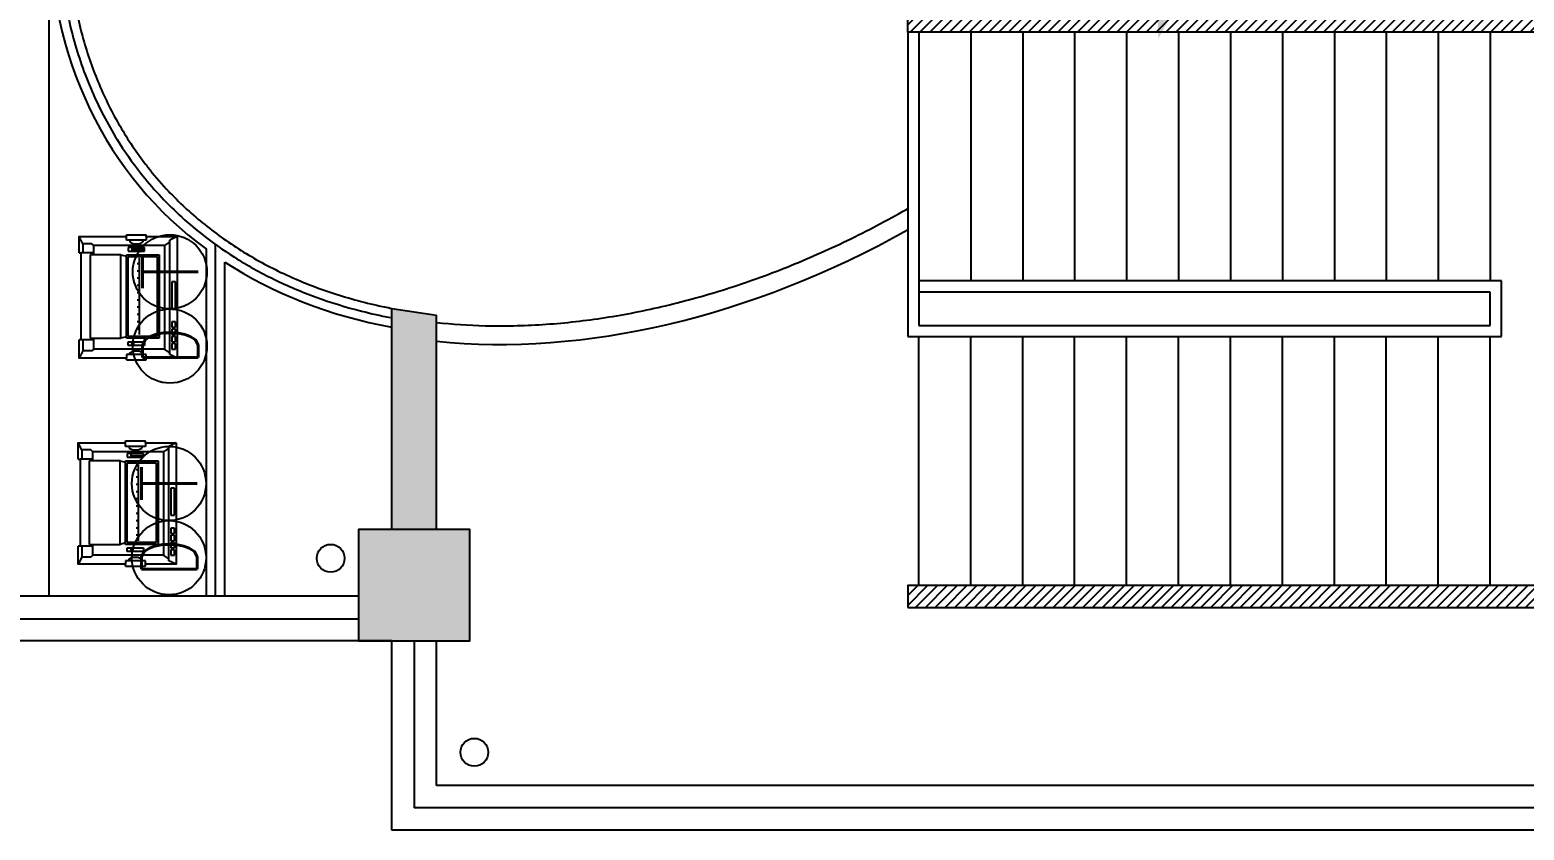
# Model space of a CAD drawing. Extents: x 243000 to 1039751, y -184758 to -16773.
# Drawn here: x 1000323 to 1008377, y -92962 to -88650 of the extents above; entities that cross this region are included whole.
import ezdxf
from ezdxf.enums import TextEntityAlignment as Align

# ---------------------------------------------------------------- set-up
doc = ezdxf.new("R2010")
doc.units = 0
doc.header["$LTSCALE"] = 1000
doc.header["$MEASUREMENT"] = 0
doc.layers.get('0').update_dxf_attribs({"linetype": 'CONTINUOUS'})
for name, color, linetype in [('8', 253, 'CONTINUOUS'), ('PDS', 1, 'CONTINUOUS'), ('WALL', 7, 'CONTINUOUS'), ('家具', 2, 'CONTINUOUS'), ('楼梯', 4, 'CONTINUOUS'), ('玻璃线', 5, 'CONTINUOUS'), ('轴线标注', 1, 'CONTINUOUS'), ('隔断', 5, 'CONTINUOUS')]:
    doc.layers.add(name, color=color, linetype=linetype)
doc.styles.add('样式 1', font='txt.shx', dxfattribs={"height": 3, "bigfont": 'gbcbig.shx'})
pattern_1 = [(45, (482443.937, 25428.028), (-26.5165043, 26.5165043), [])]

# ---------------------------------------------------------------- blocks, each defined once
blk = doc.blocks.new('_fzh')
at = {"layer": 'WALL'}
blk.add_hatch(color=7, dxfattribs=at).paths.add_polyline_path([(0.5, 0.5), (-0.5, 0.5), (-0.5, -0.5), (0.5, -0.5)])
at = {"layer": 'WALL', "color": 7}
blk.add_lwpolyline([(-0.5, -0.5), (0.5, -0.5), (0.5, 0.5), (-0.5, 0.5)], close=True, dxfattribs=at)
blk = doc.blocks.new('A$C1A367916')
at = {"layer": '家具', "color": 8}
for p, q in [((608.4, 625.9), (588.9, 665)), ((843.1, 645.5), (843.1, 665)), ((950.7, 645.5), (843.1, 645.5)), ((862.7, 645.5), (862.7, 635.7)), ((931.2, 645.5), (931.2, 635.7)), ((950.7, 665), (950.7, 645.5)), ((1117, 665), (1077.9, 645.5)), ((1077.9, 645.5), (1077.9, 29.3)), ((667.1, 567.2), (598.6, 567.2)), ((608.4, 567.2), (608.4, 625.9)), ((657.3, 625.9), (608.4, 625.9)), ((667.1, 616.1), (657.3, 625.9)), ((1048.5, 616.1), (667.1, 616.1)), ((667.1, 616.1), (667.1, 557.5)), ((852.9, 596.6), (852.9, 577)), ((940.9, 596.6), (852.9, 596.6)), ((852.9, 577), (940.9, 577)), ((862.7, 635.7), (882.3, 625.9)), ((872.5, 577), (872.5, 596.6)), ((882.3, 625.9), (911.6, 625.9)), ((882.3, 577), (882.3, 596.6)), ((911.6, 625.9), (931.2, 635.7)), ((940.9, 577), (940.9, 596.6)), ((1077.9, 635.7), (1048.5, 616.1)), ((1048.5, 58.7), (1048.5, 616.1)), ((1087.6, 586.8), (1087.6, 616.1)), ((1087.6, 616.1), (1107.2, 616.1)), ((1107.2, 586.8), (1087.6, 586.8)), ((1087.6, 547.7), (1087.6, 577)), ((1087.6, 577), (1107.2, 577)), ((1107.2, 616.1), (1107.2, 586.8)), ((1107.2, 577), (1107.2, 547.7)), ((647.5, 107.6), (647.5, 557.5)), ((647.5, 557.5), (813.8, 557.5)), ((813.8, 557.5), (813.8, 107.6)), ((843.1, 550.1), (813.8, 557.5)), ((843.1, 557.5), (843.1, 107.6)), ((1019.2, 557.5), (843.1, 557.5)), ((852.9, 547.7), (852.9, 117.4)), ((1009.4, 547.7), (852.9, 547.7)), ((911.6, 508.6), (901.8, 508.6)), ((911.6, 127.1), (911.6, 537.9)), ((1009.4, 117.4), (1009.4, 547.7)), ((1019.2, 107.6), (1019.2, 557.5)), ((1107.2, 547.7), (1087.6, 547.7)), ((1087.6, 508.6), (1087.6, 537.9)), ((1087.6, 537.9), (1107.2, 537.9)), ((1107.2, 508.6), (1087.6, 508.6)), ((1087.6, 469.4), (1087.6, 498.8)), ((1087.6, 498.8), (1107.2, 498.8)), ((1107.2, 537.9), (1107.2, 508.6)), ((1107.2, 498.8), (1107.2, 469.4)), ((911.6, 469.4), (901.8, 469.4)), ((911.6, 430.3), (901.8, 430.3)), ((1107.2, 469.4), (1087.6, 469.4)), ((911.6, 391.2), (901.8, 391.2)), ((911.6, 352.1), (901.8, 352.1)), ((1087.6, 254.3), (1087.6, 401)), ((1087.6, 401), (1107.2, 401)), ((1107.2, 401), (1107.2, 254.3)), ((911.6, 313), (901.8, 313)), ((911.6, 273.8), (901.8, 273.8)), ((1107.2, 254.3), (1087.6, 254.3)), ((911.6, 234.7), (901.8, 234.7)), ((911.6, 195.6), (901.8, 195.6)), ((667.1, 97.8), (598.6, 97.8)), ((608.4, 48.9), (608.4, 97.8)), ((813.8, 107.6), (647.5, 107.6)), ((667.1, 107.6), (667.1, 58.7)), ((813.8, 107.6), (843.1, 114.9)), ((843.1, 107.6), (1019.2, 107.6)), ((852.9, 117.4), (1009.4, 117.4)), ((852.9, 68.5), (852.9, 88)), ((852.9, 88), (940.9, 88)), ((872.5, 68.5), (872.5, 88)), ((911.6, 156.5), (901.8, 156.5)), ((940.9, 88), (940.9, 68.5)), ((608.4, 48.9), (588.9, 9.8)), ((657.3, 48.9), (608.4, 48.9)), ((667.1, 58.7), (657.3, 48.9)), ((1048.5, 58.7), (667.1, 58.7)), ((950.7, 29.3), (843.1, 29.3)), ((843.1, 29.3), (843.1, 9.8)), ((940.9, 68.5), (852.9, 68.5)), ((862.7, 39.1), (882.3, 48.9)), ((862.7, 29.3), (862.7, 39.1)), ((872.5, 78.2), (940.9, 78.2)), ((882.3, 48.9), (911.6, 48.9)), ((911.6, 48.9), (931.2, 39.1)), ((931.2, 29.3), (931.2, 39.1)), ((950.7, 9.8), (950.7, 29.3)), ((1077.9, 39.1), (1048.5, 58.7)), ((1117, 9.8), (1077.9, 29.3))]:
    blk.add_line(p, q, dxfattribs=at)
at = {"layer": '家具', "color": 8, "linetype": 'ByBlock'}
for p, q in [((843.1, 674.8), (950.7, 674.8)), ((843.1, 674.8), (843.1, 665)), ((950.7, 674.8), (950.7, 665)), ((598.6, 567.2), (588.9, 567.2)), ((598.6, 97.8), (598.6, 567.2)), ((588.9, 97.8), (598.6, 97.8)), ((843.1, 9.8), (843.1, 0)), ((843.1, 0), (950.7, 0)), ((950.7, 9.8), (950.7, 0))]:
    blk.add_line(p, q, dxfattribs=at)
for points in [[(843.1, 665), (588.9, 665), (588.9, 567.2)], [(1117, 9.8), (1117, 665), (950.7, 665)], [(588.9, 97.8), (588.9, 9.8), (843.1, 9.8)], [(950.7, 9.8), (1117, 9.8)]]:
    blk.add_lwpolyline(points, dxfattribs=at)
blk = doc.blocks.new('信息点')
at = {"layer": 'PDS', "color": 1}
blk.add_circle((0, 2), 2, dxfattribs=at)
at = {"layer": 'PDS', "color": 1, "style": '样式 1', "width": 1.00009}
blk.add_attdef('H', text='', height=3, dxfattribs=at).set_placement((-1.002, 0.483), (0.998, 0.483), align=Align.FIT)
blk = doc.blocks.new('2d2t')
at = {"layer": 'PDS', "xscale": 100, "yscale": 100, "zscale": 100}
for p, values in [((225679.6, -82227.9), {'H': 'D'}), ((226079.6, -82227.9), {'H': 'T'})]:
    blk.add_blockref('信息点', p, dxfattribs=at).add_auto_attribs(values)

msp = doc.modelspace()

# ---------------------------------------------------------------- hatches: boundary and pattern name
at = {"layer": 'WALL'}
h = msp.add_hatch(dxfattribs=at)
h.set_pattern_fill('AR-SAND', scale=30, style=0)
h.set_pattern_definition([(37.5, (652838.07, 23275.575), (-1.889801, 57.804713), [0, -45.6, 0, -51, 0, -48.75]), (7.5, (652838.07, 23275.575), (53.093301, 84.664382), [0, -24.6, 0, -41.1, 0, -15.75]), (327.5, (652801.17, 23275.575), (93.424256, 0.1697716), [0, -15, 0, -54, 0, -70.5]), (317.5, (652801.17, 23275.575), (90.183798, 26.330267), [0, -7.5, 0, -35.4, 0, -40.5])])
edge = h.paths.add_edge_path()
edge.add_ellipse((1004028.5, -87043.7), major_axis=(-3155.4, -2484.6), ratio=0.706577, start_angle=150.95853, end_angle=194.96796, ccw=False)
edge.add_ellipse((1004024.6, -87041.3), major_axis=(-3155.4, -2484.6), ratio=0.706577, start_angle=106.94528, end_angle=194.87793, ccw=False)
edge.add_ellipse((1004028.5, -87043.7), major_axis=(-3155.4, -2484.6), ratio=0.706577, start_angle=150.95853, end_angle=194.96796, ccw=False)
edge.add_ellipse((1004024.6, -87041.3), major_axis=(-3155.4, -2484.6), ratio=0.706577, start_angle=106.94528, end_angle=194.87793, ccw=False)
edge.add_ellipse((1004028.5, -87043.7), major_axis=(-3155.4, -2484.6), ratio=0.706577, start_angle=150.95853, end_angle=194.96796, ccw=False)
edge.add_line((1007639.4, -85953.8), (1007651.5, -85953.8))
edge.add_line((1007651.5, -85953.8), (1007651.5, -83689.9))
edge.add_line((1007651.5, -83689.9), (1005278.4, -83689.9))
edge.add_arc((1005491.2, -88937.1), 5251.5, 92.32159, 95.38335)
edge.add_ellipse((1004024.6, -87041.3), major_axis=(-3155.4, -2484.6), ratio=0.706577, start_angle=194.87793, end_angle=225.26309, ccw=False)
edge.add_ellipse((1004028.5, -87043.7), major_axis=(-3155.4, -2484.6), ratio=0.706577, start_angle=194.96796, end_angle=226.58639, ccw=False)
edge.add_ellipse((1004024.6, -87041.3), major_axis=(-3155.4, -2484.6), ratio=0.706577, start_angle=194.87793, end_angle=225.26309, ccw=False)
edge.add_ellipse((1004028.5, -87043.7), major_axis=(-3155.4, -2484.6), ratio=0.706577, start_angle=194.96796, end_angle=226.58639, ccw=False)
edge.add_ellipse((1004024.6, -87041.3), major_axis=(-3155.4, -2484.6), ratio=0.706577, start_angle=194.87793, end_angle=225.26309, ccw=False)
edge.add_ellipse((1004028.5, -87043.7), major_axis=(-3155.4, -2484.6), ratio=0.706577, start_angle=194.96796, end_angle=226.58639, ccw=False)
edge.add_ellipse((1004024.6, -87041.3), major_axis=(-3155.4, -2484.6), ratio=0.706577, start_angle=194.87793, end_angle=225.26309, ccw=False)
edge.add_ellipse((1004028.5, -87043.7), major_axis=(-3155.4, -2484.6), ratio=0.706577, start_angle=194.96796, end_angle=226.58639, ccw=False)
edge.add_ellipse((1004024.6, -87041.3), major_axis=(-3155.4, -2484.6), ratio=0.706577, start_angle=194.87793, end_angle=225.26309, ccw=False)
edge.add_ellipse((1004028.5, -87043.7), major_axis=(-3155.4, -2484.6), ratio=0.706577, start_angle=194.96796, end_angle=226.58639, ccw=False)
edge.add_ellipse((1004028.5, -87043.7), major_axis=(-3155.4, -2484.6), ratio=0.706577, start_angle=150.95853, end_angle=194.96796, ccw=False)
edge.add_ellipse((1004024.6, -87041.3), major_axis=(-3155.4, -2484.6), ratio=0.706577, start_angle=106.94528, end_angle=194.87793, ccw=False)
edge.add_ellipse((1004028.5, -87043.7), major_axis=(-3155.4, -2484.6), ratio=0.706577, start_angle=150.95853, end_angle=194.96796, ccw=False)
edge.add_ellipse((1004024.6, -87041.3), major_axis=(-3155.4, -2484.6), ratio=0.706577, start_angle=106.94528, end_angle=194.87793, ccw=False)
h.paths.add_polyline_path([(1006833.3, -83783.2), (1007596.5, -83783.2), (1007596.5, -84147.6), (1006833.3, -84147.6)], flags=24)
h = msp.add_hatch(dxfattribs=at)
h.set_pattern_fill('ANSI31', scale=300, style=0)
h.set_pattern_definition(pattern_1)
h.paths.add_polyline_path([(1010494.4, -88662.5), (1010494.4, -88422.5), (1005054.4, -88422.5), (1005054.4, -88662.5)])
h = msp.add_hatch(dxfattribs=at)
h.set_pattern_fill('ANSI31', scale=300, style=0)
h.set_pattern_definition(pattern_1)
h.paths.add_polyline_path([(1010374.4, -91642.5), (1005054.4, -91642.5), (1005054.4, -91762.5), (1010494.4, -91762.5), (1010494.4, -88662.5), (1010374.4, -88662.5)])
at = {"layer": '楼梯'}
msp.add_hatch(color=7, dxfattribs=at).paths.add_polyline_path([(1002514.4, -90186.8), (1002274.4, -90150.7), (1002274.4, -91342.5), (1002514.4, -91342.5)])

# ---------------------------------------------------------------- linework, layer by layer
at = {"color": 7}
for p, q in [((1000424.8, -88068.1), (1000424.8, -91702.4)), ((1002094.4, -91702.4), (1001094.4, -91702.4))]:
    msp.add_line(p, q, dxfattribs=at)
msp.add_ellipse((1004035.7, -87006.5), major_axis=(-3155.4, -2484.6), ratio=0.706577, start_param=6.911367, end_param=7.632253, dxfattribs=at)
msp.add_open_spline([(1002514.4, -90226.4), (1002600.1, -90235.7), (1002687.6, -90241.5), (1002878.2, -90246.3), (1002981.6, -90244.1), (1003191.4, -90230.6), (1003297.7, -90219.1), (1003512.3, -90187), (1003620.6, -90166.3), (1003838.2, -90115.7), (1003947.5, -90085.9), (1004166, -90017.4), (1004275.3, -89978.7), (1004492.9, -89892.8), (1004601.3, -89845.6), (1004816, -89743), (1004922.4, -89687.6), (1005036.4, -89623.3), (1005045.4, -89618.1), (1005054.4, -89613)], degree=3, knots=[6.9080713, 6.9080713, 6.9080713, 6.9080713, 6.9893544, 6.9893544, 7.0821091, 7.0821091, 7.1748637, 7.1748637, 7.2676184, 7.2676184, 7.360373, 7.360373, 7.4531276, 7.4531276, 7.5458823, 7.5458823, 7.6386369, 7.6386369, 7.6466131, 7.6466131, 7.6466131, 7.6466131], dxfattribs=at)
at = {"layer": '8', "color": 7}
msp.add_line((1001324.4, -91702.4), (1001324.4, -89806.6), dxfattribs=at)
msp.add_open_spline([(1000474.8, -88068), (1000475.1, -88122.6), (1000477.1, -88176.7), (1000484.2, -88283.6), (1000489.5, -88336.4), (1000510.1, -88492.9), (1000530.4, -88594.5), (1000583.9, -88791.2), (1000617, -88886.2), (1000695.8, -89068.8), (1000741.4, -89156.3), (1000831.8, -89302.4), (1000874.1, -89362.8), (1000919.6, -89420.6)], degree=3, knots=[5.7799662, 5.7799662, 5.7799662, 5.7799662, 5.8328972, 5.8328972, 5.8858283, 5.8858283, 5.9916904, 5.9916904, 6.0975526, 6.0975526, 6.2034147, 6.2034147, 6.2831853, 6.2831853, 6.2831853, 6.2831853], dxfattribs=at)
at = {"layer": 'WALL', "color": 7}
for p, q in [((1005054.4, -88662.5), (1005054.4, -88422.5)), ((1011874.4, -88662.5), (1005054.4, -88662.5)), ((1002274.4, -91342.5), (1002274.4, -90150.7)), ((1002274.4, -90150.7), (1002514.4, -90186.8)), ((1002514.4, -91342.5), (1002514.4, -90186.8)), ((1005054.4, -91642.5), (1010374.4, -91642.5)), ((1005054.4, -91642.5), (1005054.4, -91762.5)), ((1005054.4, -91762.5), (1010494.4, -91762.5))]:
    msp.add_line(p, q, dxfattribs=at)
for centre in [(1001944.4, -91497.5), (1002718.7, -92543)]:
    msp.add_circle(centre, 75, dxfattribs=at)
at = {"layer": '楼梯', "color": 7}
for p, q in [((1005054.4, -88662.5), (1005054.4, -90302.5)), ((1005114.4, -88662.5), (1005114.4, -90002.5)), ((1005394.4, -88662.5), (1005394.4, -90002.5)), ((1005674.4, -88662.5), (1005674.4, -90002.5)), ((1005954.4, -88662.5), (1005954.4, -90002.5)), ((1006234.4, -88662.5), (1006234.4, -90002.5)), ((1006514.4, -88662.5), (1006514.4, -90002.5)), ((1006794.4, -88662.5), (1006794.4, -90002.5)), ((1007074.4, -88662.5), (1007074.4, -90002.5)), ((1007354.4, -88662.5), (1007354.4, -90002.5)), ((1007634.4, -88662.5), (1007634.4, -90002.5)), ((1007914.4, -88662.5), (1007914.4, -90002.5)), ((1008194.4, -88662.5), (1008194.4, -90002.5)), ((1005114.4, -90002.5), (1005114.4, -90242.5)), ((1008254.4, -90002.5), (1005114.4, -90002.5)), ((1008254.4, -90302.5), (1008254.4, -90002.5)), ((1008194.4, -90062.5), (1005114.4, -90062.5)), ((1008194.4, -90242.5), (1008194.4, -90062.5)), ((1005114.4, -90242.5), (1008194.4, -90242.5)), ((1005054.4, -90302.5), (1008254.4, -90302.5)), ((1005114.4, -91642.5), (1005114.4, -90302.5)), ((1005394.4, -91642.5), (1005394.4, -90302.5)), ((1005674.4, -91642.5), (1005674.4, -90302.5)), ((1005954.4, -91642.5), (1005954.4, -90302.5)), ((1006234.4, -91642.5), (1006234.4, -90302.5)), ((1006514.4, -91642.5), (1006514.4, -90302.5)), ((1006794.4, -91642.5), (1006794.4, -90302.5)), ((1007074.4, -91642.5), (1007074.4, -90302.5)), ((1007354.4, -91642.5), (1007354.4, -90302.5)), ((1007634.4, -91642.5), (1007634.4, -90302.5)), ((1007914.4, -91642.5), (1007914.4, -90302.5)), ((1008194.4, -91642.5), (1008194.4, -90302.5))]:
    msp.add_line(p, q, dxfattribs=at)
at = {"layer": '玻璃线', "color": 7}
for p, q in [((1001274.4, -91702.4), (1001274.4, -89832.1)), ((1001274.4, -89832.1), (1001274.4, -89832.1)), ((1001374.4, -91702.4), (1001374.4, -89901.4)), ((1002094.4, -91702.4), (994594.4, -91702.4)), ((1002094.4, -91825.5), (994594.4, -91825.5)), ((1002274.4, -91942.5), (978094.4, -91942.5)), ((1002274.4, -92962.5), (1002274.4, -91942.5)), ((1002274.4, -92962.5), (1002274.4, -91942.5)), ((1002394.4, -91942.5), (1002394.4, -92842.5)), ((1002514.4, -92722.5), (1002514.4, -91942.5)), ((1011874.4, -92722.5), (1002514.4, -92722.5)), ((1011994.4, -92842.5), (1002394.4, -92842.5)), ((1012114.4, -92962.5), (1002274.4, -92962.5))]:
    msp.add_line(p, q, dxfattribs=at)
for start_param, end_param in [(2.638322, 3.334065), (3.376011, 3.695124)]:
    msp.add_ellipse((1004035.7, -86966.9), major_axis=(3155.4, 2484.6), ratio=0.706577, start_param=start_param, end_param=end_param, dxfattribs=at)
msp.add_open_spline([(1000524.8, -88067.8), (1000525, -88095.8), (1000525.6, -88123.7), (1000530.1, -88244.3), (1000538.5, -88335.3), (1000565.2, -88513), (1000583.4, -88599.6), (1000629.5, -88767.9), (1000657.4, -88849.5), (1000722.4, -89007), (1000759.5, -89082.9), (1000842.9, -89228.5), (1000889, -89298.2), (1000945.9, -89373), (1000952.3, -89381.3), (1000958.9, -89389.6), (1000990.5, -89429.8), (1001023.7, -89468.7), (1001115.3, -89567.5), (1001176.3, -89625.2), (1001306.1, -89733.2), (1001375, -89783.4), (1001520.3, -89875.9), (1001596.6, -89918.2), (1001756.2, -89994.5), (1001839.4, -90028.4), (1002012.1, -90087.7), (1002101.6, -90113), (1002220.4, -90139.8), (1002247.3, -90145.5), (1002274.4, -90150.7)], degree=3, knots=[5.779966, 5.779966, 5.779966, 5.779966, 5.807675, 5.807675, 5.900429, 5.900429, 5.993184, 5.993184, 6.085939, 6.085939, 6.178693, 6.178693, 6.271448, 6.271448, 6.283185, 6.283185, 6.283185, 6.340072, 6.340072, 6.432827, 6.432827, 6.525581, 6.525581, 6.618336, 6.618336, 6.71109, 6.71109, 6.803845, 6.803845, 6.830656, 6.830656, 6.830656, 6.830656], dxfattribs=at)
at = {"layer": '隔断', "color": 7}
msp.add_open_spline([(1000919.6, -89420.6), (1000951.3, -89460.8), (1000984.6, -89499.8), (1001089, -89612.9), (1001164.8, -89683.1), (1001303.4, -89792.9), (1001363.3, -89835.4), (1001493.7, -89918), (1001564.7, -89957.6), (1001711.9, -90029.4), (1001788.1, -90061.6), (1001945.5, -90118.9), (1002026.9, -90143.9), (1002161.1, -90178.1), (1002212.6, -90189.7), (1002264.8, -90199.8)], degree=3, knots=[6.2831853, 6.2831853, 6.2831853, 6.2831853, 6.3387313, 6.3387313, 6.4498233, 6.4498233, 6.5276802, 6.5276802, 6.6121416, 6.6121416, 6.6960087, 6.6960087, 6.7798758, 6.7798758, 6.8306557, 6.8306557, 6.8306557, 6.8306557], dxfattribs=at)

# ---------------------------------------------------------------- block references
at = {"color": 7, "xscale": -1, "rotation": 180}
for p in [(999999.9, -89753.7), (999995, -90864.9)]:
    msp.add_blockref('A$C1A367916', p, dxfattribs=at)
at = {"layer": 'WALL', "color": 7, "xscale": 600, "yscale": 600, "zscale": 600}
msp.add_blockref('_fzh', (1002394.4, -91642.5), dxfattribs=at)
at = {"layer": '轴线标注', "color": 7, "rotation": 90}
for p in [(919049.8, -316033.3), (919044.9, -317173.9)]:
    msp.add_blockref('2d2t', p, dxfattribs=at)

doc.saveas('drawing.dxf')
